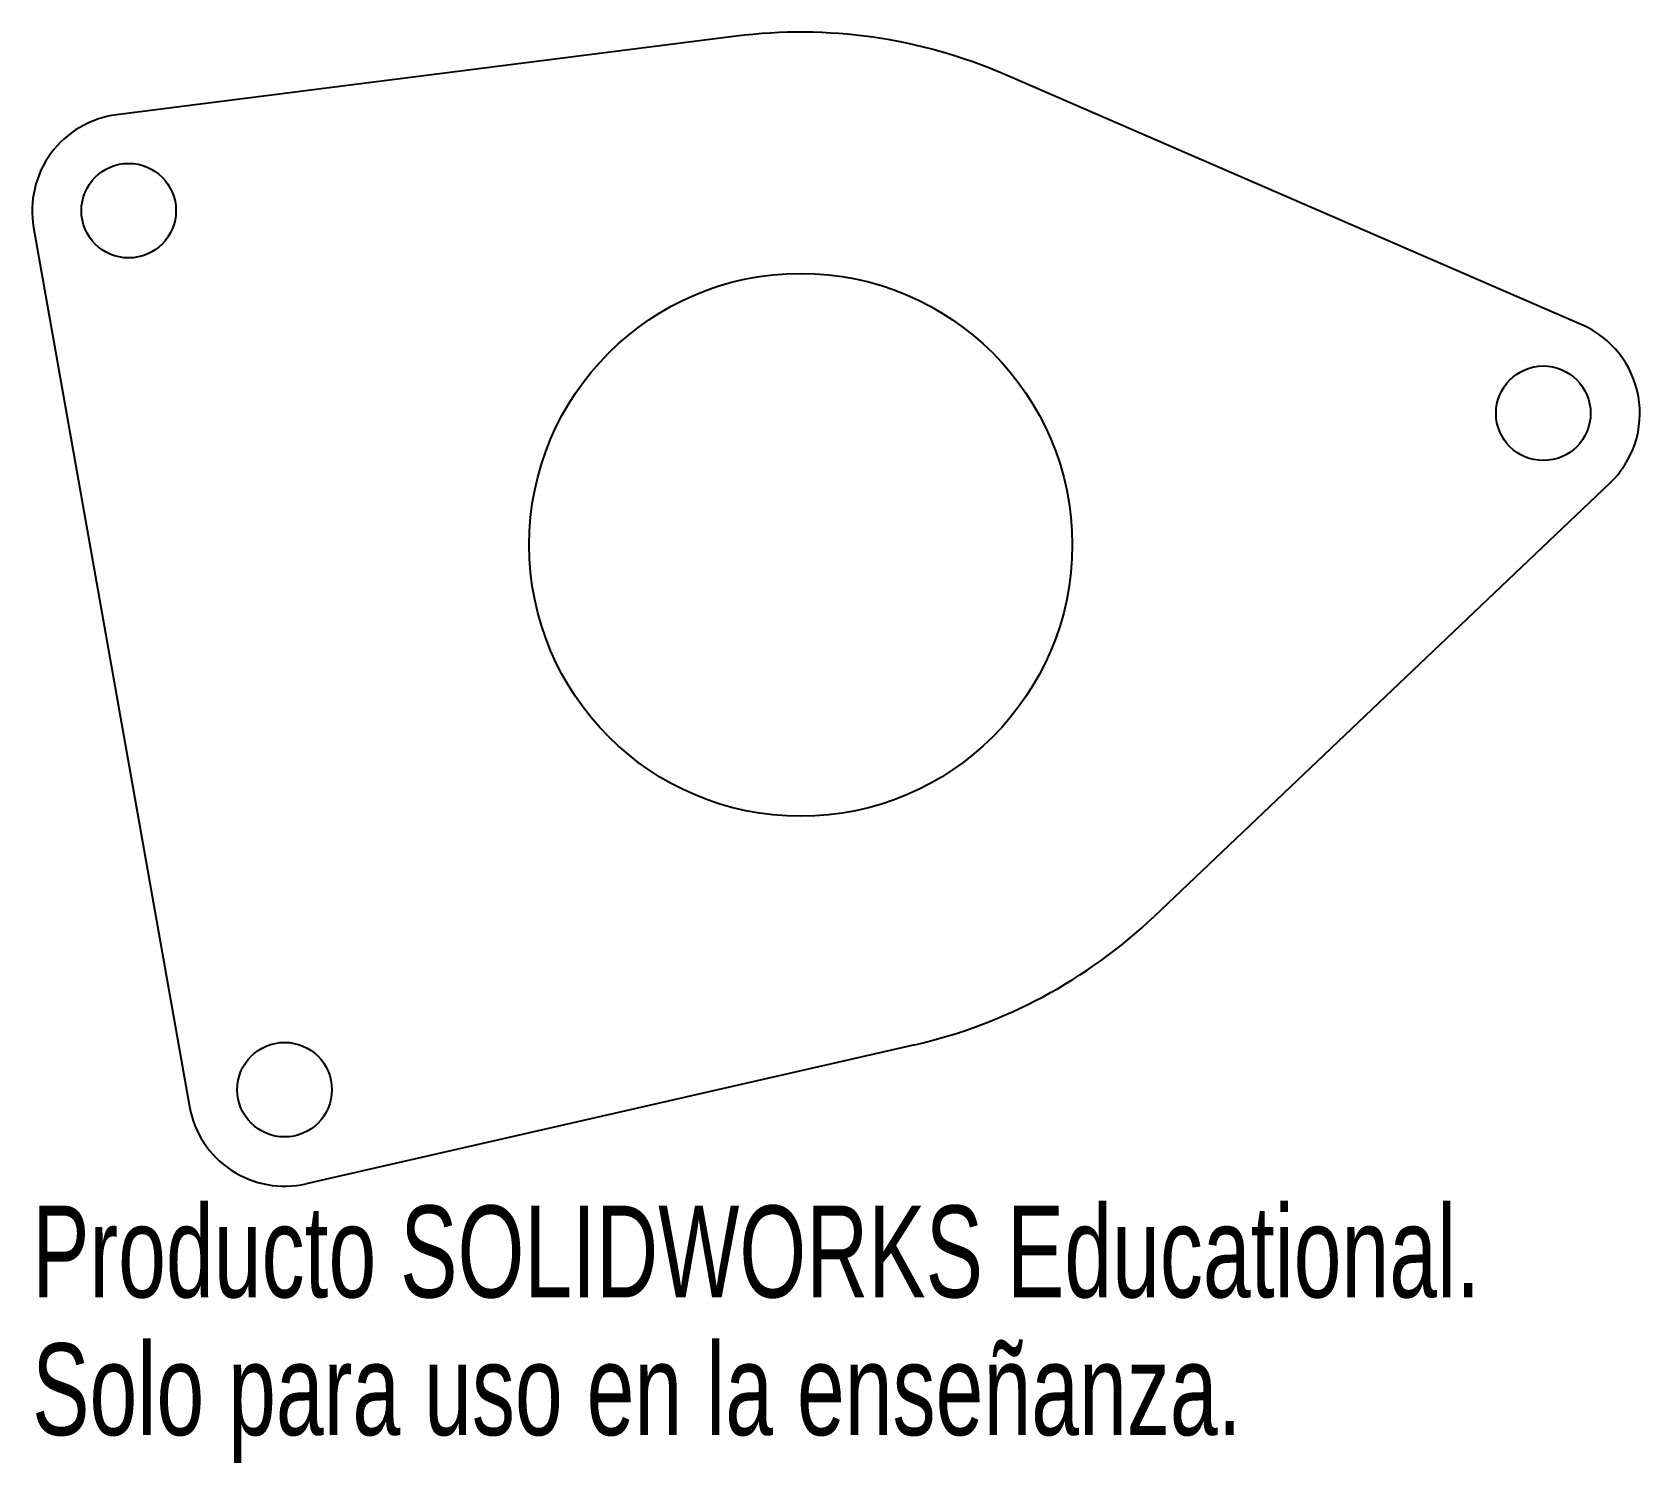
# Model space of a CAD drawing. Header units: inches. Extents: x -0.67 to 2.66, y 12.82 to 15.79.
import ezdxf

# ---------------------------------------------------------------- set-up
doc = ezdxf.new("R2010")
doc.units = ezdxf.units.IN
doc.header["$MEASUREMENT"] = 0
doc.styles.add('SLDTEXTSTYLE0', font='TXT', dxfattribs={"width": 0.7})

msp = doc.modelspace()

# ---------------------------------------------------------------- linework, layer by layer
at = {"color": 7, "linetype": 'Continuous', "lineweight": 25}
for p, q in [((0.7898, 15.7805), (-0.4938, 15.6175)), ((2.5418, 15.1827), (1.3465, 15.7012)), ((-0.6655, 15.3842), (-0.3426, 13.5626)), ((2.6, 14.8543), (1.6558, 13.9565)), ((1.1603, 13.6907), (-0.1011, 13.4025))]:
    msp.add_line(p, q, dxfattribs=at)
for centre, radius in [((-0.4686, 15.4191), 0.098), ((0.9237, 14.7265), 0.5625), ((2.4622, 14.9992), 0.098), ((-0.1456, 13.5975), 0.098)]:
    msp.add_circle(centre, radius, dxfattribs=at)
for centre, radius, start, end in [((0.9237, 14.7265), 1.0625, 66.5488, 97.2383), ((-0.4686, 15.4191), 0.2, 97.2383, 190.0531), ((2.4622, 14.9992), 0.2, 313.5574, 66.5488), ((0.9237, 14.7265), 1.0625, 282.8679, 313.5574), ((-0.1456, 13.5975), 0.2, 190.0531, 282.8679)]:
    msp.add_arc(centre, radius, start, end, dxfattribs=at)

# ---------------------------------------------------------------- texts
at = {"color": 7, "linetype": 'Continuous', "char_height": 0.1903, "attachment_point": 1, "style": 'SLDTEXTSTYLE0'}
for s, insert in [('Producto SOLIDWORKS Educational.', (-0.6686, 13.3573)), ('Solo para uso en la enseñanza.', (-0.6686, 13.0719))]:
    msp.add_mtext(s, dxfattribs=dict(at, insert=insert))

doc.saveas('drawing.dxf')
